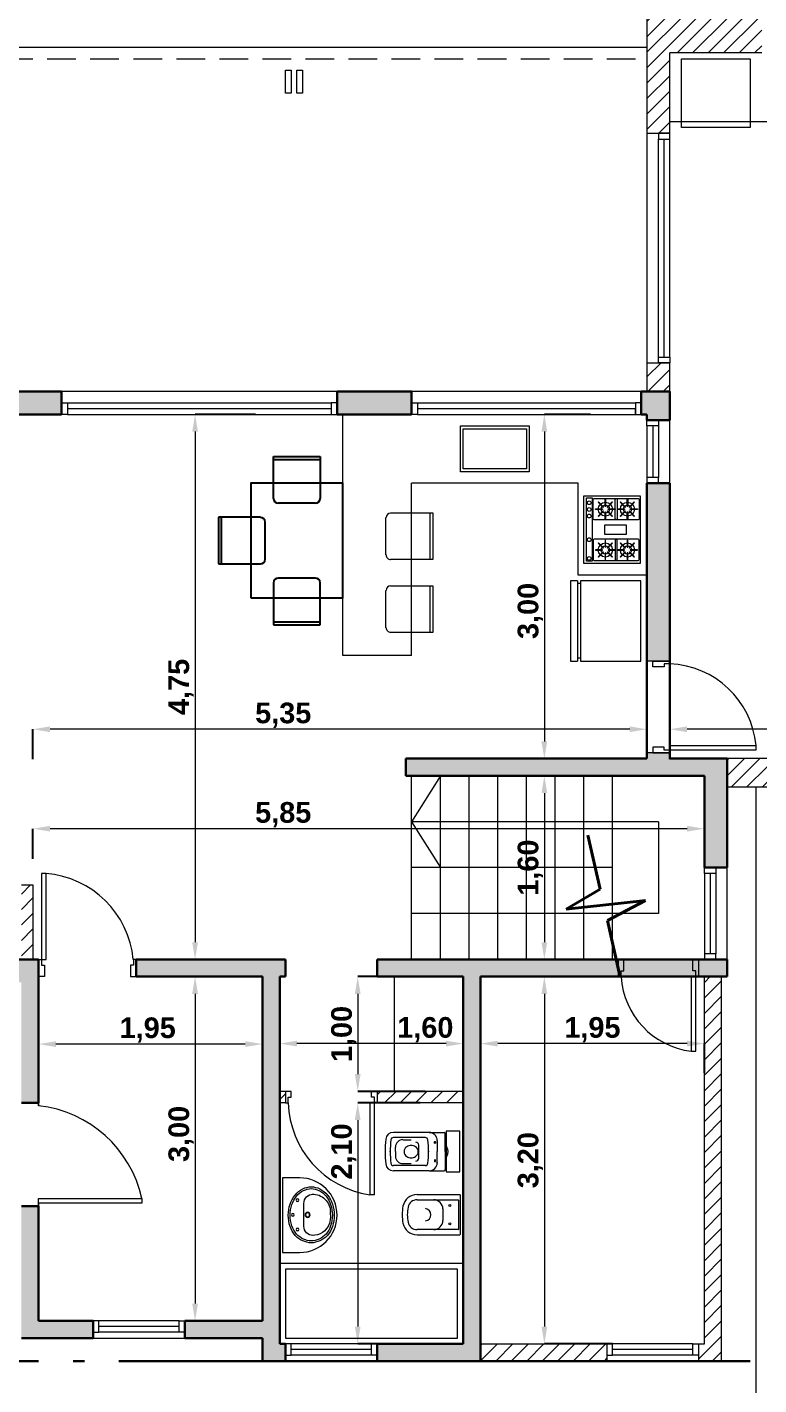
# Model space of a CAD drawing. Header units: millimetres. Extents: x 1515 to 1619, y 1457 to 1550.
# Drawn here: x 1566.38 to 1572.75, y 1486.92 to 1498.75 of the extents above; entities that cross this region are included whole.
import ezdxf

# ---------------------------------------------------------------- set-up
doc = ezdxf.new("R2010")
doc.units = ezdxf.units.MM
doc.linetypes.add('ACAD_ISO04W100', pattern=[30, 24, -3, 0, -3])
doc.linetypes.add('HIDDEN', pattern=[0.375, 0.25, -0.125])
for name, color, linetype, lineweight in [('0.1', 50, 'Continuous', 0), ('0.2', 40, 'Continuous', 20), ('0.3', 30, 'Continuous', 30), ('0.5', 10, 'Continuous', 40), ('carpinterias', 140, 'Continuous', 9), ('cotas', 104, 'Continuous', 18), ('gris', 251, 'Continuous', 18), ('L.M.', 160, 'ACAD_ISO04W100', 30), ('madera', 35, 'Continuous', 18), ('muebles', 7, 'Continuous', 13), ('rojo muros', 232, 'Continuous', 18)]:
    doc.layers.add(name, color=color, linetype=linetype, lineweight=lineweight)
doc.styles.add('SANSSERIFBOLD', font='sasb____.pfb')
doc.styles.get("Standard").update_dxf_attribs({"font": 'ARIAL.TTF'})
doc.dimstyles.new('ISO-25', dxfattribs={"dimtxt": 2.5, "dimasz": 2.5, "dimexe": 1.25, "dimexo": 0.625, "dimtad": 1, "dimtxsty": 'Standard', "dimcen": 2.5, "dimadec": 0, "dimazin": 0, "dimtfac": 1, "dimtmove": 0, "dimatfit": 3, "dimfxl": 0, "dimarcsym": 0})
pattern_1 = [(45, (-41.07638, 0.04), (-0.067351921, 0.067351921), [])]

# ---------------------------------------------------------------- blocks, each defined once
blk = doc.blocks.new('cocina.anafe')
for points in [[(0.05, 0.5), (0.65, 0.5), (0.65, 0), (0.05, 0)], [(0.08, 0.385), (0.08, 0.389), (0.143, 0.389), (0.143, 0.385)], [(0.104, 0.447), (0.107, 0.45), (0.152, 0.405), (0.149, 0.403)], [(0.107, 0.323), (0.104, 0.326), (0.149, 0.371), (0.152, 0.368)], [(0.166, 0.475), (0.17, 0.475), (0.17, 0.411), (0.166, 0.411)], [(0.17, 0.299), (0.166, 0.299), (0.166, 0.362), (0.17, 0.362)], [(0.229, 0.45), (0.232, 0.447), (0.187, 0.403), (0.184, 0.405)], [(0.232, 0.326), (0.229, 0.323), (0.184, 0.368), (0.187, 0.371)], [(0.256, 0.389), (0.256, 0.385), (0.192, 0.385), (0.192, 0.389)], [(0.442, 0.389), (0.442, 0.385), (0.505, 0.385), (0.505, 0.389)], [(0.469, 0.45), (0.466, 0.447), (0.511, 0.403), (0.514, 0.405)], [(0.466, 0.326), (0.469, 0.323), (0.514, 0.368), (0.511, 0.371)], [(0.532, 0.475), (0.528, 0.475), (0.528, 0.411), (0.532, 0.411)], [(0.528, 0.299), (0.532, 0.299), (0.532, 0.362), (0.528, 0.362)], [(0.594, 0.447), (0.591, 0.45), (0.546, 0.405), (0.549, 0.403)], [(0.591, 0.323), (0.594, 0.326), (0.549, 0.371), (0.546, 0.368)], [(0.618, 0.385), (0.618, 0.389), (0.555, 0.389), (0.555, 0.385)], [(0.104, 0.252), (0.107, 0.254), (0.152, 0.21), (0.149, 0.207)], [(0.166, 0.279), (0.17, 0.279), (0.17, 0.215), (0.166, 0.215)], [(0.229, 0.254), (0.232, 0.252), (0.187, 0.207), (0.184, 0.21)], [(0.469, 0.254), (0.466, 0.252), (0.511, 0.207), (0.514, 0.21)], [(0.532, 0.279), (0.528, 0.279), (0.528, 0.215), (0.532, 0.215)], [(0.594, 0.252), (0.591, 0.254), (0.546, 0.21), (0.549, 0.207)], [(0.08, 0.189), (0.08, 0.193), (0.143, 0.193), (0.143, 0.189)], [(0.107, 0.127), (0.104, 0.13), (0.149, 0.175), (0.152, 0.172)], [(0.17, 0.103), (0.166, 0.103), (0.166, 0.166), (0.17, 0.166)], [(0.232, 0.13), (0.229, 0.127), (0.184, 0.172), (0.187, 0.175)], [(0.256, 0.193), (0.256, 0.189), (0.192, 0.189), (0.192, 0.193)], [(0.442, 0.193), (0.442, 0.189), (0.505, 0.189), (0.505, 0.193)], [(0.466, 0.13), (0.469, 0.127), (0.514, 0.172), (0.511, 0.175)], [(0.528, 0.103), (0.532, 0.103), (0.532, 0.166), (0.528, 0.166)], [(0.591, 0.127), (0.594, 0.13), (0.549, 0.175), (0.546, 0.172)], [(0.618, 0.189), (0.618, 0.193), (0.555, 0.193), (0.555, 0.189)], [(0.068, 0.074), (0.629, 0.074), (0.629, 0.023), (0.068, 0.023)]]:
    blk.add_lwpolyline(points, close=True)
for points in [[(0.089, 0.492), (0.249, 0.492, -0.414214), (0.264, 0.476), (0.264, 0.294, -0.414214), (0.249, 0.278), (0.089, 0.278, -0.414214), (0.073, 0.294), (0.073, 0.476, -0.414214)], [(0.609, 0.492), (0.449, 0.492, 0.414214), (0.434, 0.476), (0.434, 0.294, 0.414214), (0.449, 0.278), (0.609, 0.278, 0.414214), (0.624, 0.294), (0.624, 0.476, 0.414214)], [(0.089, 0.296), (0.249, 0.296, -0.414214), (0.264, 0.28), (0.264, 0.098, -0.414214), (0.249, 0.082), (0.089, 0.082, -0.414214), (0.073, 0.098), (0.073, 0.28, -0.414214)], [(0.609, 0.296), (0.449, 0.296, 0.414214), (0.434, 0.28), (0.434, 0.098, 0.414214), (0.449, 0.082), (0.609, 0.082, 0.414214), (0.624, 0.098), (0.624, 0.28, 0.414214)]]:
    blk.add_lwpolyline(points, format="xyb", close=True)
at = {"linetype": 'Continuous', "lineweight": 5}
blk.add_lwpolyline([(0.306, 0.376), (0.394, 0.376), (0.394, 0.187), (0.306, 0.187)], close=True, dxfattribs=at)
for centre, radius in [((0.168, 0.387), 0.0625), ((0.168, 0.387), 0.0364), ((0.53, 0.387), 0.0625), ((0.53, 0.387), 0.0364), ((0.168, 0.191), 0.0625), ((0.53, 0.191), 0.0625), ((0.168, 0.191), 0.0364), ((0.53, 0.191), 0.0364), ((0.111, 0.048), 0.0166), ((0.171, 0.048), 0.0166), ((0.229, 0.048), 0.0166), ((0.439, 0.048), 0.0166), ((0.605, 0.048), 0.0166)]:
    blk.add_circle(centre, radius)
blk = doc.blocks.new('i')
for p, q in [((1235.135, 1802.349), (1235.325, 1802.349)), ((1235.135, 1802.304), (1235.493, 1802.304)), ((1235.325, 1802.349), (1235.507, 1802.349)), ((1235.495, 1802.302), (1235.495, 1802.046)), ((1235.51, 1802.346), (1235.51, 1802.002)), ((1235.36, 1802.224), (1235.36, 1802.124)), ((1235.493, 1802.044), (1235.135, 1802.044)), ((1235.135, 1801.999), (1235.325, 1801.999)), ((1235.325, 1801.999), (1235.507, 1801.999))]:
    blk.add_line(p, q)
for centre in [(1235.42, 1802.254), (1235.42, 1802.094)]:
    blk.add_circle(centre, 0.0085)
for centre, radius, start, end in [((1235.382, 1802.174), 0.377, 168.5558, 191.4442), ((1235.135, 1802.224), 0.125, 90, 168.5558), ((1235.382, 1802.174), 0.332, 168.5558, 191.4442), ((1235.135, 1802.224), 0.08, 90, 168.5558), ((1235.28, 1802.224), 0.08, 0, 90), ((1235.493, 1802.302), 0.002, 0, 90), ((1235.507, 1802.346), 0.003, 0, 90), ((1235.198, 1802.171), 0.0578, 2.6193, 78.3941), ((1235.2, 1802.154), 0.075, 82.3942, 82.744), ((1235.198, 1802.177), 0.0578, 281.6059, 357.3807), ((1235.2, 1802.194), 0.075, 277.256, 277.6058), ((1235.28, 1802.124), 0.08, 270, 0), ((1235.135, 1802.124), 0.125, 191.4442, 270), ((1235.135, 1802.124), 0.08, 191.4442, 270), ((1235.493, 1802.046), 0.002, 270, 0), ((1235.507, 1802.002), 0.003, 270, 0)]:
    blk.add_arc(centre, radius, start, end)
blk = doc.blocks.new('in')
for p, q in [((1235.276, 1801.782), (1234.965, 1801.782)), ((1235.276, 1801.782), (1235.408, 1801.782)), ((1235.416, 1801.615), (1235.416, 1801.774)), ((1235.244, 1801.737), (1234.965, 1801.737)), ((1234.983, 1801.615), (1234.983, 1801.655)), ((1235.048, 1801.719), (1235.12, 1801.719)), ((1235.346, 1801.712), (1235.346, 1801.615)), ((1234.983, 1801.615), (1234.983, 1801.575)), ((1235.346, 1801.518), (1235.346, 1801.615)), ((1235.416, 1801.615), (1235.416, 1801.456)), ((1235.244, 1801.493), (1234.965, 1801.493)), ((1235.276, 1801.448), (1234.965, 1801.448)), ((1235.048, 1801.511), (1235.12, 1801.511)), ((1235.276, 1801.448), (1235.408, 1801.448))]:
    blk.add_line(p, q)
blk.add_lwpolyline([(1235.426, 1801.792), (1235.426, 1801.438), (1235.545, 1801.438), (1235.545, 1801.792)], close=True)
for points in [[(1235.328, 1801.687, -0.120573), (1235.325, 1801.688, -0.105064), (1235.323, 1801.689, -0.088664), (1235.322, 1801.692, -0.079761), (1235.322, 1801.695, -0.079761), (1235.322, 1801.698, -0.088664), (1235.323, 1801.7, -0.105064), (1235.325, 1801.702, -0.120573), (1235.328, 1801.703, -0.120573)], [(1235.328, 1801.703, -0.135765), (1235.33, 1801.702, -0.106933), (1235.331, 1801.7, -0.081683), (1235.333, 1801.698, -0.069843), (1235.333, 1801.695, -0.069843), (1235.333, 1801.692, -0.081683), (1235.331, 1801.689, -0.106933), (1235.33, 1801.688, -0.135765), (1235.328, 1801.687, -0.135765)], [(1235.328, 1801.543, 0.120573), (1235.325, 1801.542, 0.105064), (1235.323, 1801.54, 0.088664), (1235.322, 1801.538, 0.079761), (1235.322, 1801.535, 0.079761), (1235.322, 1801.532, 0.088664), (1235.323, 1801.53, 0.105064), (1235.325, 1801.528, 0.120573), (1235.328, 1801.527, 0.120573)], [(1235.328, 1801.527, 0.135765), (1235.33, 1801.528, 0.106933), (1235.331, 1801.53, 0.081683), (1235.333, 1801.532, 0.069843), (1235.333, 1801.535, 0.069843), (1235.333, 1801.538, 0.081683), (1235.331, 1801.54, 0.106933), (1235.33, 1801.542, 0.135765), (1235.328, 1801.543, 0.135765)]]:
    blk.add_lwpolyline(points, format="xyb")
for centre, radius, start, end in [((1234.965, 1801.715), 0.0678, 90, 173.5646), ((1235.276, 1801.712), 0.0702, 0, 90), ((1235.408, 1801.774), 0.00819, 0, 90), ((1235.848, 1801.615), 0.956, 173.5646, 180), ((1235.846, 1801.615), 0.909, 173.5729, 180), ((1234.965, 1801.714), 0.023, 90, 173.5729), ((1235.048, 1801.655), 0.0648, 90, 180), ((1235.108, 1801.615), 0.0504, 121.4719, 180), ((1235.119, 1801.6), 0.069, 89.562, 122.8418), ((1235.12, 1801.6), 0.069, 57.1582, 90.438), ((1235.131, 1801.615), 0.0504, 0, 58.5281), ((1235.159, 1801.67), 0.027, 3.3632, 90), ((1234.23, 1801.615), 0.957, 0, 3.3632), ((1235.243, 1801.714), 0.023, 6.4271, 90), ((1234.362, 1801.615), 0.909, 0, 6.4271), ((1235.416, 1801.646), 0.0184, 28.8884, 87.2919), ((1235.369, 1801.615), 0.0742, 327.5048, 32.4952), ((1235.848, 1801.615), 0.956, 180, 186.4354), ((1235.846, 1801.615), 0.909, 180, 186.4271), ((1235.048, 1801.575), 0.0648, 180, 270), ((1235.108, 1801.615), 0.0504, 180, 238.5281), ((1235.119, 1801.63), 0.069, 237.1582, 270.438), ((1235.12, 1801.63), 0.069, 269.562, 302.8418), ((1235.131, 1801.615), 0.0504, 301.4719, 0), ((1235.159, 1801.56), 0.027, 270, 356.6368), ((1234.23, 1801.615), 0.957, 356.6368, 0), ((1234.362, 1801.615), 0.909, 353.5729, 0), ((1235.416, 1801.584), 0.0184, 272.7081, 331.1116), ((1234.965, 1801.515), 0.0678, 186.4354, 270), ((1234.965, 1801.516), 0.023, 186.4271, 270), ((1235.243, 1801.516), 0.023, 270, 353.5729), ((1235.276, 1801.518), 0.0702, 270, 0), ((1235.408, 1801.456), 0.00819, 270, 0)]:
    blk.add_arc(centre, radius, start, end)
for p in [(1235.416, 1801.774), (1235.322, 1801.692), (1234.937, 1801.615), (1235.272, 1801.615), (1235.346, 1801.518), (1235.416, 1801.456)]:
    blk.add_point(p)
blk = doc.blocks.new('aa')
at = {"layer": 'madera'}
for p, q in [((1233.437, -214.668), (1233.844, -214.668)), ((1233.437, -215.034), (1233.437, -214.668)), ((1233.437, -214.693), (1233.844, -214.693)), ((1233.844, -214.668), (1233.844, -215.034)), ((1233.803, -215.075), (1233.478, -215.075))]:
    blk.add_line(p, q, dxfattribs=at)
for centre, start, end in [((1233.478, -215.034), 180, 270), ((1233.803, -215.034), 270, 0)]:
    blk.add_arc(centre, 0.0406, start, end, dxfattribs=at)
blk = doc.blocks.new('pil')
blk.add_line((1235.263, 1804.106), (1235.063, 1804.106))
for points in [[(1235.167, 1803.842, 0.080772), (1235.264, 1803.858, 0.089305), (1235.342, 1803.9, 0.110962), (1235.389, 1803.968, 0.119182), (1235.407, 1804.042, 0.119182), (1235.389, 1804.116, 0.110962), (1235.342, 1804.183, 0.089305), (1235.264, 1804.226, 0.080772), (1235.167, 1804.242, 0.080772), (1235.069, 1804.226, 0.089305), (1234.991, 1804.183, 0.104793), (1234.937, 1804.116, 0.119182), (1234.919, 1804.042, 0.119182), (1234.937, 1803.968, 0.104793), (1234.991, 1803.9, 0.089305), (1235.069, 1803.858, 0.080772)], [(1235.167, 1803.858, 0.080772), (1235.259, 1803.873, 0.088756), (1235.331, 1803.912, 0.11126), (1235.374, 1803.974, 0.120398), (1235.391, 1804.042, 0.120398), (1235.374, 1804.109, 0.11126), (1235.331, 1804.171, 0.088756), (1235.259, 1804.211, 0.080772), (1235.167, 1804.226, 0.080772), (1235.074, 1804.211, 0.089305), (1235.001, 1804.171, 0.104793), (1234.951, 1804.109, 0.119182), (1234.935, 1804.042, 0.119182), (1234.951, 1803.975, 0.104793), (1235.001, 1803.913, 0.089305), (1235.074, 1803.873, 0.080772)]]:
    blk.add_lwpolyline(points, format="xyb", close=True)
for points in [[(1235.163, 1803.874, -0.02495), (1235.135, 1803.875, -0.088119)], [(1235.163, 1803.874, 0.072856), (1235.241, 1803.884, 0.088119)]]:
    blk.add_lwpolyline(points, format="xyb")
for centre, radius in [((1235.035, 1804.162), 0.012), ((1235.163, 1804.202), 0.012), ((1235.291, 1804.162), 0.012), ((1235.163, 1804.074), 0.0219), ((1235.163, 1804.074), 0.0179)]:
    blk.add_circle(centre, radius)
for centre, radius, start, end in [((1235.063, 1804.026), 0.08, 90, 180), ((1235.137, 1804.029), 0.154, 177.9004, 269.4552), ((1235.188, 1804.029), 0.154, 290.171, 2.0996), ((1235.263, 1804.026), 0.08, 0, 90)]:
    blk.add_arc(centre, radius, start, end)
blk = doc.blocks.new('*D74')
at = {"layer": 'cotas', "color": 0, "linetype": 'Continuous', "lineweight": -2}
for p, q in [((1568.369, 1495.376), (1567.842, 1495.376)), ((1568.55, 1490.626), (1567.842, 1490.626))]:
    blk.add_line(p, q, dxfattribs=at)
at = {"layer": 'cotas', "color": 0, "linetype": 'Continuous', "lineweight": 9}
blk.add_line((1567.842, 1495.226), (1567.842, 1490.776), dxfattribs=at)
at = {"layer": 'cotas', "color": 0, "linetype": 'Continuous'}
for points in [[(1567.817, 1495.226), (1567.867, 1495.226), (1567.842, 1495.376)], [(1567.817, 1490.776), (1567.867, 1490.776), (1567.842, 1490.626)]]:
    blk.add_solid(points, dxfattribs=at)
at = {"layer": 'Defpoints', "color": 0, "linetype": 'Continuous'}
for p in [(1568.369, 1495.376), (1567.842, 1490.626), (1568.55, 1490.626)]:
    blk.add_point(p, dxfattribs=at)
at = {"layer": 'cotas', "linetype": 'Continuous', "insert": (1567.72, 1493.001), "char_height": 0.18, "attachment_point": 5, "rotation": 90, "style": 'SANSSERIFBOLD'}
blk.add_mtext('4,75', dxfattribs=at)
blk = doc.blocks.new('*D75')
at = {"layer": 'cotas', "color": 0, "linetype": 'Continuous', "lineweight": -2}
for p, q in [((1568.369, 1490.476), (1567.842, 1490.476)), ((1568.429, 1487.476), (1567.842, 1487.476))]:
    blk.add_line(p, q, dxfattribs=at)
at = {"layer": 'cotas', "color": 0, "linetype": 'Continuous', "lineweight": 9}
blk.add_line((1567.842, 1490.326), (1567.842, 1487.626), dxfattribs=at)
at = {"layer": 'cotas', "color": 0, "linetype": 'Continuous'}
for points in [[(1567.817, 1490.326), (1567.867, 1490.326), (1567.842, 1490.476)], [(1567.817, 1487.626), (1567.867, 1487.626), (1567.842, 1487.476)]]:
    blk.add_solid(points, dxfattribs=at)
at = {"layer": 'Defpoints', "color": 0, "linetype": 'Continuous'}
for p in [(1568.369, 1490.476), (1567.842, 1487.476), (1568.429, 1487.476)]:
    blk.add_point(p, dxfattribs=at)
at = {"layer": 'cotas', "linetype": 'Continuous', "insert": (1567.72, 1489.105), "char_height": 0.18, "attachment_point": 5, "rotation": 90, "style": 'SANSSERIFBOLD'}
blk.add_mtext('3,00', dxfattribs=at)
blk = doc.blocks.new('*D76')
at = {"layer": 'cotas', "color": 0, "linetype": 'Continuous', "lineweight": -2}
for p, q in [((1569.804, 1489.376), (1569.259, 1489.376)), ((1569.846, 1487.276), (1569.259, 1487.276))]:
    blk.add_line(p, q, dxfattribs=at)
at = {"layer": 'cotas', "color": 0, "linetype": 'Continuous', "lineweight": 9}
blk.add_line((1569.259, 1489.226), (1569.259, 1487.426), dxfattribs=at)
at = {"layer": 'cotas', "color": 0, "linetype": 'Continuous'}
for points in [[(1569.234, 1489.226), (1569.284, 1489.226), (1569.259, 1489.376)], [(1569.234, 1487.426), (1569.284, 1487.426), (1569.259, 1487.276)]]:
    blk.add_solid(points, dxfattribs=at)
at = {"layer": 'Defpoints', "color": 0, "linetype": 'Continuous'}
for p in [(1569.804, 1489.376), (1569.259, 1487.276), (1569.846, 1487.276)]:
    blk.add_point(p, dxfattribs=at)
at = {"layer": 'cotas', "linetype": 'Continuous', "insert": (1569.138, 1488.952), "char_height": 0.18, "attachment_point": 5, "rotation": 90, "style": 'SANSSERIFBOLD'}
blk.add_mtext('2,10', dxfattribs=at)
blk = doc.blocks.new('*D77')
at = {"layer": 'cotas', "color": 0, "linetype": 'Continuous', "lineweight": -2}
for p, q in [((1569.804, 1490.476), (1569.259, 1490.476)), ((1569.846, 1489.476), (1569.259, 1489.476))]:
    blk.add_line(p, q, dxfattribs=at)
at = {"layer": 'cotas', "color": 0, "linetype": 'Continuous', "lineweight": 9}
blk.add_line((1569.259, 1490.326), (1569.259, 1489.626), dxfattribs=at)
at = {"layer": 'cotas', "color": 0, "linetype": 'Continuous'}
for points in [[(1569.234, 1490.326), (1569.284, 1490.326), (1569.259, 1490.476)], [(1569.234, 1489.626), (1569.284, 1489.626), (1569.259, 1489.476)]]:
    blk.add_solid(points, dxfattribs=at)
at = {"layer": 'Defpoints', "color": 0, "linetype": 'Continuous'}
for p in [(1569.804, 1490.476), (1569.259, 1489.476), (1569.846, 1489.476)]:
    blk.add_point(p, dxfattribs=at)
at = {"layer": 'cotas', "linetype": 'Continuous', "insert": (1569.138, 1489.976), "char_height": 0.18, "attachment_point": 5, "rotation": 90, "style": 'SANSSERIFBOLD'}
blk.add_mtext('1,00', dxfattribs=at)
blk = doc.blocks.new('*D78')
at = {"layer": 'cotas', "color": 0, "linetype": 'Continuous', "lineweight": -2}
for p, q in [((1571.429, 1492.226), (1570.885, 1492.226)), ((1571.471, 1490.626), (1570.885, 1490.626))]:
    blk.add_line(p, q, dxfattribs=at)
at = {"layer": 'cotas', "color": 0, "linetype": 'Continuous', "lineweight": 9}
blk.add_line((1570.885, 1492.076), (1570.885, 1490.776), dxfattribs=at)
at = {"layer": 'cotas', "color": 0, "linetype": 'Continuous'}
for points in [[(1570.86, 1492.076), (1570.91, 1492.076), (1570.885, 1492.226)], [(1570.86, 1490.776), (1570.91, 1490.776), (1570.885, 1490.626)]]:
    blk.add_solid(points, dxfattribs=at)
at = {"layer": 'Defpoints', "color": 0, "linetype": 'Continuous'}
for p in [(1571.429, 1492.226), (1570.885, 1490.626), (1571.471, 1490.626)]:
    blk.add_point(p, dxfattribs=at)
at = {"layer": 'cotas', "linetype": 'Continuous', "insert": (1570.763, 1491.426), "char_height": 0.18, "attachment_point": 5, "rotation": 90, "style": 'SANSSERIFBOLD'}
blk.add_mtext('1,60', dxfattribs=at)
blk = doc.blocks.new('*D79')
at = {"layer": 'cotas', "color": 0, "linetype": 'Continuous', "lineweight": -2}
for p, q in [((1571.287, 1495.376), (1570.885, 1495.376)), ((1571.471, 1492.376), (1570.885, 1492.376))]:
    blk.add_line(p, q, dxfattribs=at)
at = {"layer": 'cotas', "color": 0, "linetype": 'Continuous', "lineweight": 9}
blk.add_line((1570.885, 1495.226), (1570.885, 1492.526), dxfattribs=at)
at = {"layer": 'cotas', "color": 0, "linetype": 'Continuous'}
for points in [[(1570.86, 1495.226), (1570.91, 1495.226), (1570.885, 1495.376)], [(1570.86, 1492.526), (1570.91, 1492.526), (1570.885, 1492.376)]]:
    blk.add_solid(points, dxfattribs=at)
at = {"layer": 'Defpoints', "color": 0, "linetype": 'Continuous'}
for p in [(1571.287, 1495.376), (1570.885, 1492.376), (1571.471, 1492.376)]:
    blk.add_point(p, dxfattribs=at)
at = {"layer": 'cotas', "linetype": 'Continuous', "insert": (1570.763, 1493.663), "char_height": 0.18, "attachment_point": 5, "rotation": 90, "style": 'SANSSERIFBOLD'}
blk.add_mtext('3,00', dxfattribs=at)
blk = doc.blocks.new('*D81')
at = {"layer": 'cotas', "color": 0, "linetype": 'Continuous', "lineweight": -2}
for p, q in [((1566.429, 1491.503), (1566.429, 1491.765)), ((1572.279, 1491.618), (1572.279, 1491.765))]:
    blk.add_line(p, q, dxfattribs=at)
at = {"layer": 'cotas', "color": 0, "linetype": 'Continuous', "lineweight": 9}
blk.add_line((1572.129, 1491.765), (1566.579, 1491.765), dxfattribs=at)
at = {"layer": 'cotas', "color": 0, "linetype": 'Continuous'}
for points in [[(1566.579, 1491.79), (1566.579, 1491.74), (1566.429, 1491.765)], [(1572.129, 1491.79), (1572.129, 1491.74), (1572.279, 1491.765)]]:
    blk.add_solid(points, dxfattribs=at)
at = {"layer": 'Defpoints', "color": 0, "linetype": 'Continuous'}
for p in [(1566.429, 1491.765), (1572.279, 1491.618), (1566.429, 1491.503)]:
    blk.add_point(p, dxfattribs=at)
at = {"layer": 'cotas', "linetype": 'Continuous', "insert": (1568.61, 1491.887), "char_height": 0.18, "attachment_point": 5, "style": 'SANSSERIFBOLD'}
blk.add_mtext('5,85', dxfattribs=at)
blk = doc.blocks.new('*D82')
at = {"layer": 'cotas', "color": 0, "linetype": 'Continuous', "lineweight": -2}
for p, q in [((1566.429, 1492.371), (1566.429, 1492.632)), ((1571.779, 1492.376), (1571.779, 1492.632))]:
    blk.add_line(p, q, dxfattribs=at)
at = {"layer": 'cotas', "color": 0, "linetype": 'Continuous', "lineweight": 9}
blk.add_line((1571.629, 1492.632), (1566.579, 1492.632), dxfattribs=at)
at = {"layer": 'cotas', "color": 0, "linetype": 'Continuous'}
for points in [[(1566.579, 1492.657), (1566.579, 1492.607), (1566.429, 1492.632)], [(1571.629, 1492.657), (1571.629, 1492.607), (1571.779, 1492.632)]]:
    blk.add_solid(points, dxfattribs=at)
at = {"layer": 'Defpoints', "color": 0, "linetype": 'Continuous'}
for p in [(1566.429, 1492.632), (1566.429, 1492.371), (1571.779, 1492.376)]:
    blk.add_point(p, dxfattribs=at)
at = {"layer": 'cotas', "linetype": 'Continuous', "insert": (1568.61, 1492.754), "char_height": 0.18, "attachment_point": 5, "style": 'SANSSERIFBOLD'}
blk.add_mtext('5,35', dxfattribs=at)
blk = doc.blocks.new('*D83')
at = {"layer": 'cotas', "color": 0, "linetype": 'Continuous', "lineweight": -2}
blk.add_line((1566.479, 1489.627), (1566.479, 1489.888), dxfattribs=at)
at = {"layer": 'cotas', "color": 0, "linetype": 'Continuous', "lineweight": 9}
blk.add_line((1568.279, 1489.888), (1566.629, 1489.888), dxfattribs=at)
at = {"layer": 'cotas', "color": 0, "linetype": 'Continuous'}
for points in [[(1566.629, 1489.913), (1566.629, 1489.863), (1566.479, 1489.888)], [(1568.279, 1489.913), (1568.279, 1489.863), (1568.429, 1489.888)]]:
    blk.add_solid(points, dxfattribs=at)
at = {"layer": 'Defpoints', "color": 0, "linetype": 'Continuous'}
for p in [(1566.479, 1489.888), (1568.429, 1489.888), (1566.479, 1489.627)]:
    blk.add_point(p, dxfattribs=at)
at = {"layer": 'cotas', "linetype": 'Continuous', "insert": (1567.429, 1490.01), "char_height": 0.18, "attachment_point": 5, "style": 'SANSSERIFBOLD'}
blk.add_mtext('1,95', dxfattribs=at)
blk = doc.blocks.new('*D84')
at = {"layer": 'cotas', "color": 0, "linetype": 'Continuous', "lineweight": -2}
for p, q in [((1568.579, 1489.627), (1568.579, 1489.892)), ((1570.179, 1489.753), (1570.179, 1489.892))]:
    blk.add_line(p, q, dxfattribs=at)
at = {"layer": 'cotas', "color": 0, "linetype": 'Continuous', "lineweight": 9}
blk.add_line((1570.029, 1489.892), (1568.729, 1489.892), dxfattribs=at)
at = {"layer": 'cotas', "color": 0, "linetype": 'Continuous'}
for points in [[(1568.729, 1489.917), (1568.729, 1489.867), (1568.579, 1489.892)], [(1570.029, 1489.917), (1570.029, 1489.867), (1570.179, 1489.892)]]:
    blk.add_solid(points, dxfattribs=at)
at = {"layer": 'Defpoints', "color": 0, "linetype": 'Continuous'}
for p in [(1568.579, 1489.892), (1570.179, 1489.753), (1568.579, 1489.627)]:
    blk.add_point(p, dxfattribs=at)
at = {"layer": 'cotas', "linetype": 'Continuous', "insert": (1569.848, 1490.013), "char_height": 0.18, "attachment_point": 5, "style": 'SANSSERIFBOLD'}
blk.add_mtext('1,60', dxfattribs=at)
blk = doc.blocks.new('*D85')
at = {"layer": 'cotas', "color": 0, "linetype": 'Continuous', "lineweight": -2}
for p, q in [((1571.429, 1490.476), (1570.885, 1490.476)), ((1571.479, 1487.276), (1570.885, 1487.276))]:
    blk.add_line(p, q, dxfattribs=at)
at = {"layer": 'cotas', "color": 0, "linetype": 'Continuous', "lineweight": 9}
blk.add_line((1570.885, 1490.326), (1570.885, 1487.426), dxfattribs=at)
at = {"layer": 'cotas', "color": 0, "linetype": 'Continuous'}
for points in [[(1570.86, 1490.326), (1570.91, 1490.326), (1570.885, 1490.476)], [(1570.86, 1487.426), (1570.91, 1487.426), (1570.885, 1487.276)]]:
    blk.add_solid(points, dxfattribs=at)
at = {"layer": 'Defpoints', "color": 0, "linetype": 'Continuous'}
for p in [(1571.429, 1490.476), (1570.885, 1487.276), (1571.479, 1487.276)]:
    blk.add_point(p, dxfattribs=at)
at = {"layer": 'cotas', "linetype": 'Continuous', "insert": (1570.763, 1488.876), "char_height": 0.18, "attachment_point": 5, "rotation": 90, "style": 'SANSSERIFBOLD'}
blk.add_mtext('3,20', dxfattribs=at)
blk = doc.blocks.new('*D86')
at = {"layer": 'cotas', "color": 0, "linetype": 'Continuous', "lineweight": -2}
for p, q in [((1570.329, 1489.627), (1570.329, 1489.892)), ((1572.279, 1489.637), (1572.279, 1489.892))]:
    blk.add_line(p, q, dxfattribs=at)
at = {"layer": 'cotas', "color": 0, "linetype": 'Continuous', "lineweight": 9}
blk.add_line((1572.129, 1489.892), (1570.479, 1489.892), dxfattribs=at)
at = {"layer": 'cotas', "color": 0, "linetype": 'Continuous'}
for points in [[(1570.479, 1489.917), (1570.479, 1489.867), (1570.329, 1489.892)], [(1572.129, 1489.917), (1572.129, 1489.867), (1572.279, 1489.892)]]:
    blk.add_solid(points, dxfattribs=at)
at = {"layer": 'Defpoints', "color": 0, "linetype": 'Continuous'}
for p in [(1570.329, 1489.892), (1570.329, 1489.627), (1572.279, 1489.637)]:
    blk.add_point(p, dxfattribs=at)
at = {"layer": 'cotas', "linetype": 'Continuous', "insert": (1571.304, 1490.013), "char_height": 0.18, "attachment_point": 5, "style": 'SANSSERIFBOLD'}
blk.add_mtext('1,95', dxfattribs=at)
blk = doc.blocks.new('*D88')
at = {"layer": 'cotas', "color": 0, "linetype": 'Continuous', "lineweight": -2}
for p, q in [((1571.979, 1492.371), (1571.979, 1492.632)), ((1577.679, 1492.376), (1577.679, 1492.632))]:
    blk.add_line(p, q, dxfattribs=at)
at = {"layer": 'cotas', "color": 0, "linetype": 'Continuous', "lineweight": 9}
blk.add_line((1577.529, 1492.632), (1572.129, 1492.632), dxfattribs=at)
at = {"layer": 'cotas', "color": 0, "linetype": 'Continuous'}
for points in [[(1572.129, 1492.657), (1572.129, 1492.607), (1571.979, 1492.632)], [(1577.529, 1492.657), (1577.529, 1492.607), (1577.679, 1492.632)]]:
    blk.add_solid(points, dxfattribs=at)
at = {"layer": 'Defpoints', "color": 0, "linetype": 'Continuous'}
for p in [(1571.979, 1492.632), (1571.979, 1492.371), (1577.679, 1492.376)]:
    blk.add_point(p, dxfattribs=at)
at = {"layer": 'cotas', "linetype": 'Continuous', "insert": (1574.829, 1492.754), "char_height": 0.18, "attachment_point": 5, "style": 'SANSSERIFBOLD'}
blk.add_mtext('5,70', dxfattribs=at)

msp = doc.modelspace()

# ---------------------------------------------------------------- hatches: boundary and pattern name
at = {"layer": 'gris'}
h = msp.add_hatch(dxfattribs=at)
h.set_pattern_fill('LINE', color=256, scale=0.03, angle=45, style=0)
h.set_pattern_definition(pattern_1)
h.paths.add_polyline_path([(1569.429, 1489.376), (1570.179, 1489.376), (1570.179, 1489.476), (1569.429, 1489.476)])
h.paths.add_polyline_path([(1568.629, 1489.476), (1568.579, 1489.476), (1568.579, 1489.376), (1568.629, 1489.376)])
h.paths.add_polyline_path([(1566.329, 1490.626), (1566.429, 1490.626), (1566.429, 1491.276), (1566.329, 1491.276)])
h = msp.add_hatch(dxfattribs=at)
h.set_pattern_fill('LINE', color=256, scale=0.03, angle=45, style=0)
h.set_pattern_definition([(45, (38.92362, 0.04), (-0.067351921, 0.067351921), [])])
h.paths.add_polyline_path([(1572.429, 1490.476), (1572.279, 1490.476), (1572.279, 1487.276), (1572.229, 1487.276), (1572.229, 1487.126), (1572.429, 1487.126)])
h.paths.add_polyline_path([(1571.429, 1487.276), (1570.329, 1487.276), (1570.329, 1487.126), (1571.429, 1487.126)])
at = {"layer": 'rojo muros'}
h = msp.add_hatch(dxfattribs=at)
h.set_pattern_fill('LINE', color=256, scale=0.03, angle=45, style=0)
h.set_pattern_definition(pattern_1)
h.paths.add_polyline_path([(1572.829, 1492.126), (1572.829, 1492.376), (1572.479, 1492.376), (1572.479, 1492.126)])
h.paths.add_polyline_path([(1577.879, 1492.126), (1577.879, 1498.826), (1574.779, 1498.826), (1574.779, 1498.526), (1575.779, 1498.526), (1575.779, 1497.826), (1576.079, 1497.826), (1576.079, 1498.526), (1576.579, 1498.526), (1576.579, 1498.676), (1577.179, 1498.676), (1577.179, 1498.526), (1577.679, 1498.526), (1577.679, 1492.376), (1577.329, 1492.376), (1577.329, 1492.126)])
h.paths.add_polyline_path([(1576.579, 1498.676), (1576.579, 1498.526), (1577.179, 1498.526), (1577.179, 1498.676)], flags=17)
h.paths.add_polyline_path([(1572.779, 1498.526), (1572.779, 1498.826), (1571.779, 1498.826), (1571.779, 1497.826), (1571.979, 1497.826), (1571.979, 1498.526)])
h.paths.add_polyline_path([(1571.779, 1495.576), (1571.979, 1495.576), (1571.979, 1495.826), (1571.779, 1495.826)])
h.paths.add_polyline_path([(1575.229, 1504.826), (1575.229, 1504.676), (1577.729, 1504.676), (1577.729, 1498.826), (1577.879, 1498.826), (1577.879, 1504.826)])
h = msp.add_hatch(color=256, dxfattribs=at)
h.paths.add_polyline_path([(1563.029, 1495.576), (1562.079, 1495.576), (1562.079, 1495.326), (1562.279, 1495.326), (1562.279, 1495.376), (1563.029, 1495.376)])
h.paths.add_polyline_path([(1562.279, 1494.526), (1562.079, 1494.526), (1562.079, 1492.076), (1562.279, 1492.076)])
h.paths.add_polyline_path([(1566.954, 1487.476), (1566.479, 1487.476), (1566.479, 1488.476), (1566.329, 1488.476), (1566.329, 1487.326), (1566.954, 1487.326)])
h.paths.add_polyline_path([(1568.579, 1489.376), (1568.579, 1489.406), (1568.579, 1489.439), (1568.579, 1489.476), (1568.579, 1490.476), (1568.629, 1490.476), (1568.629, 1490.626), (1567.329, 1490.626), (1567.329, 1490.476), (1568.429, 1490.476), (1568.429, 1487.476), (1567.754, 1487.476), (1567.754, 1487.326), (1568.429, 1487.326), (1568.429, 1487.126), (1568.629, 1487.126), (1568.629, 1487.276), (1568.579, 1487.276)])
h.paths.add_polyline_path([(1570.329, 1490.476), (1572.479, 1490.476), (1572.479, 1490.626), (1569.429, 1490.626), (1569.429, 1490.476), (1570.179, 1490.476), (1570.179, 1489.476), (1570.179, 1489.432), (1570.179, 1489.398), (1570.179, 1489.376), (1570.179, 1487.276), (1569.429, 1487.276), (1569.429, 1487.126), (1570.329, 1487.126)])
h.paths.add_polyline_path([(1571.979, 1495.576), (1571.729, 1495.576), (1571.729, 1495.376), (1571.779, 1495.376), (1571.779, 1495.326), (1571.979, 1495.326)])
h.paths.add_polyline_path([(1569.729, 1495.576), (1569.079, 1495.576), (1569.079, 1495.376), (1569.729, 1495.376)])
h.paths.add_polyline_path([(1571.779, 1493.226), (1571.979, 1493.226), (1571.979, 1494.776), (1571.779, 1494.776)])
h.paths.add_polyline_path([(1571.979, 1492.426), (1571.779, 1492.426), (1571.779, 1492.226), (1572.279, 1492.226), (1572.279, 1491.426), (1572.479, 1491.426), (1572.479, 1492.376), (1571.979, 1492.376)])
h.paths.add_polyline_path([(1565.429, 1495.376), (1566.679, 1495.376), (1566.679, 1495.576), (1565.429, 1495.576)])
h.paths.add_polyline_path([(1565.429, 1490.626), (1565.429, 1490.426), (1566.329, 1490.426), (1566.329, 1489.376), (1566.479, 1489.376), (1566.479, 1490.626)])
h.paths.add_polyline_path([(1563.029, 1490.426), (1563.029, 1490.626), (1562.279, 1490.626), (1562.279, 1491.276), (1562.079, 1491.276), (1562.079, 1490.426)])
msp.add_hatch(color=256, dxfattribs=at).paths.add_polyline_path([(1571.779, 1492.226), (1571.779, 1492.376), (1569.679, 1492.376), (1569.679, 1492.226)])

# ---------------------------------------------------------------- linework, layer by layer
for p, q in [((1568.526, 1495.009), (1568.932, 1495.009)), ((1568.526, 1494.643), (1568.526, 1495.009)), ((1568.526, 1494.984), (1568.932, 1494.984)), ((1568.932, 1495.009), (1568.932, 1494.643)), ((1568.891, 1494.602), (1568.566, 1494.602)), ((1568.046, 1494.479), (1568.046, 1494.073)), ((1568.412, 1494.479), (1568.046, 1494.479)), ((1568.07, 1494.479), (1568.07, 1494.073)), ((1568.452, 1494.113), (1568.452, 1494.438)), ((1568.046, 1494.073), (1568.412, 1494.073)), ((1568.526, 1493.909), (1568.526, 1493.543)), ((1568.891, 1493.949), (1568.566, 1493.949)), ((1568.932, 1493.543), (1568.932, 1493.909)), ((1568.526, 1493.567), (1568.932, 1493.567)), ((1568.526, 1493.543), (1568.932, 1493.543))]:
    msp.add_line(p, q)
msp.add_lwpolyline([(1568.329, 1493.776), (1569.129, 1493.776), (1569.129, 1494.776), (1568.329, 1494.776)], close=True)
for centre, start, end in [((1568.566, 1494.643), 180, 270), ((1568.891, 1494.643), 270, 0), ((1568.412, 1494.438), 360, 90), ((1568.412, 1494.113), 270, 360), ((1568.566, 1493.909), 90, 180), ((1568.891, 1493.909), 360, 90)]:
    msp.add_arc(centre, 0.0406, start, end)
at = {"layer": '0.1', "linetype": 'HIDDEN'}
msp.add_line((1561.679, 1498.476), (1571.779, 1498.476), dxfattribs=at)
at = {"layer": '0.1'}
for p, q in [((1569.079, 1495.576), (1566.679, 1495.576)), ((1571.729, 1495.576), (1569.729, 1495.576)), ((1571.979, 1494.776), (1571.979, 1495.326)), ((1572.479, 1490.626), (1572.479, 1491.426)), ((1566.954, 1487.326), (1567.754, 1487.326)), ((1568.629, 1487.126), (1569.429, 1487.126))]:
    msp.add_line(p, q, dxfattribs=at)
at = {"layer": '0.2'}
for p, q in [((1569.129, 1493.276), (1569.129, 1495.376)), ((1569.729, 1493.276), (1569.729, 1494.776)), ((1571.179, 1494.776), (1569.729, 1494.776)), ((1571.179, 1493.976), (1571.179, 1494.776)), ((1571.779, 1493.976), (1571.179, 1493.976)), ((1569.729, 1493.276), (1569.129, 1493.276)), ((1566.329, 1491.276), (1566.429, 1491.276)), ((1566.429, 1491.276), (1566.429, 1490.626)), ((1568.629, 1489.476), (1568.579, 1489.476)), ((1568.629, 1489.476), (1568.629, 1489.376)), ((1569.429, 1489.476), (1569.429, 1489.376)), ((1570.179, 1489.476), (1569.429, 1489.476)), ((1568.629, 1489.376), (1568.579, 1489.376)), ((1570.179, 1489.376), (1569.429, 1489.376)), ((1570.179, 1487.976), (1568.579, 1487.976))]:
    msp.add_line(p, q, dxfattribs=at)
at = {"layer": '0.2', "linetype": 'Continuous', "lineweight": 15, "ltscale": 0.07}
for p, q in [((1571.112, 1493.926), (1571.112, 1493.226)), ((1571.175, 1493.926), (1571.112, 1493.926)), ((1571.175, 1493.926), (1571.175, 1493.226)), ((1571.2, 1493.901), (1571.175, 1493.901)), ((1571.2, 1493.926), (1571.2, 1493.226)), ((1571.725, 1493.926), (1571.2, 1493.926)), ((1571.725, 1493.226), (1571.725, 1493.926)), ((1571.112, 1493.226), (1571.175, 1493.226)), ((1571.2, 1493.251), (1571.175, 1493.251)), ((1571.2, 1493.226), (1571.725, 1493.226))]:
    msp.add_line(p, q, dxfattribs=at)
for points in [[(1570.754, 1494.876), (1570.154, 1494.876), (1570.154, 1495.276), (1570.754, 1495.276)], [(1570.729, 1494.901), (1570.179, 1494.901), (1570.179, 1495.251), (1570.729, 1495.251)]]:
    msp.add_lwpolyline(points, close=True, dxfattribs=at)
at = {"layer": '0.2'}
msp.add_lwpolyline([(1568.754, 1488.722), (1568.604, 1488.722), (1568.604, 1488.072), (1568.754, 1488.072)], dxfattribs=at)
msp.add_lwpolyline([(1570.129, 1487.926), (1568.629, 1487.926), (1568.629, 1487.326), (1570.129, 1487.326)], close=True, dxfattribs=at)
msp.add_arc((1568.754, 1488.397), 0.325, 270, 90, dxfattribs=at)
at = {"layer": '0.3'}
for p, q in [((1565.429, 1495.576), (1566.679, 1495.576)), ((1566.679, 1495.376), (1566.679, 1495.576)), ((1569.729, 1495.576), (1569.079, 1495.576)), ((1569.079, 1495.376), (1569.079, 1495.576)), ((1569.729, 1495.376), (1569.729, 1495.576)), ((1571.979, 1495.576), (1571.729, 1495.576)), ((1571.729, 1495.376), (1571.729, 1495.576)), ((1571.979, 1495.326), (1571.979, 1495.576)), ((1565.429, 1495.376), (1566.679, 1495.376)), ((1569.729, 1495.376), (1569.079, 1495.376)), ((1571.779, 1495.376), (1571.729, 1495.376)), ((1571.779, 1495.326), (1571.779, 1495.376)), ((1571.779, 1495.326), (1571.979, 1495.326)), ((1571.779, 1492.376), (1571.779, 1494.776)), ((1571.779, 1494.776), (1571.979, 1494.776)), ((1571.979, 1492.376), (1571.979, 1494.776)), ((1569.679, 1492.226), (1569.679, 1492.376)), ((1571.779, 1492.376), (1569.679, 1492.376)), ((1572.479, 1492.376), (1571.979, 1492.376)), ((1572.479, 1491.426), (1572.479, 1492.376)), ((1572.279, 1492.226), (1569.679, 1492.226)), ((1572.279, 1491.426), (1572.279, 1492.226)), ((1572.479, 1491.426), (1572.279, 1491.426)), ((1566.479, 1490.626), (1565.429, 1490.626)), ((1566.479, 1490.426), (1566.479, 1490.626)), ((1568.629, 1490.626), (1567.329, 1490.626)), ((1567.329, 1490.476), (1567.329, 1490.626)), ((1568.629, 1490.476), (1568.629, 1490.626)), ((1572.479, 1490.626), (1569.429, 1490.626)), ((1569.429, 1490.626), (1569.429, 1490.476)), ((1572.479, 1490.476), (1572.479, 1490.626)), ((1568.429, 1490.476), (1567.329, 1490.476)), ((1568.429, 1487.476), (1568.429, 1490.476)), ((1568.629, 1490.476), (1568.579, 1490.476)), ((1568.579, 1487.276), (1568.579, 1490.476)), ((1570.179, 1490.476), (1569.429, 1490.476)), ((1570.179, 1487.276), (1570.179, 1490.476)), ((1572.479, 1490.476), (1570.329, 1490.476)), ((1570.329, 1487.126), (1570.329, 1490.476)), ((1566.479, 1490.426), (1566.479, 1489.376)), ((1566.479, 1489.376), (1566.329, 1489.376)), ((1566.479, 1488.476), (1566.329, 1488.476)), ((1566.479, 1488.476), (1566.479, 1487.476)), ((1566.954, 1487.476), (1566.479, 1487.476)), ((1566.954, 1487.476), (1566.954, 1487.326)), ((1567.754, 1487.476), (1567.754, 1487.326)), ((1568.429, 1487.476), (1567.754, 1487.476)), ((1566.329, 1487.326), (1566.954, 1487.326)), ((1567.754, 1487.326), (1568.429, 1487.326)), ((1568.429, 1487.126), (1568.429, 1487.326)), ((1568.629, 1487.276), (1568.579, 1487.276)), ((1568.629, 1487.276), (1568.629, 1487.126)), ((1570.179, 1487.276), (1569.429, 1487.276)), ((1569.429, 1487.276), (1569.429, 1487.126)), ((1568.429, 1487.126), (1568.629, 1487.126)), ((1570.329, 1487.126), (1569.429, 1487.126))]:
    msp.add_line(p, q, dxfattribs=at)
at = {"layer": '0.5'}
for p, q in [((1571.264, 1491.71), (1571.371, 1491.238)), ((1571.371, 1491.238), (1571.075, 1491.065)), ((1571.075, 1491.065), (1571.765, 1491.138)), ((1571.765, 1491.138), (1571.434, 1490.964)), ((1571.434, 1490.964), (1571.543, 1490.484))]:
    msp.add_line(p, q, dxfattribs=at)
at = {"layer": 'carpinterias'}
for p, q in [((1566.729, 1495.476), (1569.029, 1495.476)), ((1566.729, 1495.426), (1569.029, 1495.426)), ((1569.779, 1495.476), (1571.679, 1495.476)), ((1569.779, 1495.426), (1571.679, 1495.426)), ((1566.729, 1495.376), (1569.029, 1495.376)), ((1569.779, 1495.376), (1571.679, 1495.376)), ((1571.779, 1495.276), (1571.779, 1494.826)), ((1571.829, 1495.276), (1571.829, 1494.826)), ((1571.879, 1495.276), (1571.879, 1494.826)), ((1572.279, 1491.376), (1572.279, 1490.676)), ((1572.329, 1491.376), (1572.329, 1490.676)), ((1572.379, 1491.376), (1572.379, 1490.676)), ((1567.704, 1487.476), (1567.004, 1487.476)), ((1567.704, 1487.426), (1567.004, 1487.426)), ((1567.704, 1487.376), (1567.004, 1487.376)), ((1569.379, 1487.276), (1568.679, 1487.276)), ((1569.379, 1487.226), (1568.679, 1487.226)), ((1569.379, 1487.176), (1568.679, 1487.176))]:
    msp.add_line(p, q, dxfattribs=at)
for points in [[(1566.729, 1495.376), (1566.679, 1495.376), (1566.679, 1495.476), (1566.729, 1495.476)], [(1569.029, 1495.376), (1569.079, 1495.376), (1569.079, 1495.476), (1569.029, 1495.476)], [(1569.779, 1495.376), (1569.729, 1495.376), (1569.729, 1495.476), (1569.779, 1495.476)], [(1571.679, 1495.376), (1571.729, 1495.376), (1571.729, 1495.476), (1571.679, 1495.476)], [(1571.779, 1495.276), (1571.779, 1495.326), (1571.879, 1495.326), (1571.879, 1495.276)], [(1571.779, 1494.826), (1571.779, 1494.776), (1571.879, 1494.776), (1571.879, 1494.826)], [(1572.279, 1491.376), (1572.279, 1491.426), (1572.379, 1491.426), (1572.379, 1491.376)], [(1572.279, 1490.676), (1572.279, 1490.626), (1572.379, 1490.626), (1572.379, 1490.676)], [(1567.004, 1487.476), (1566.954, 1487.476), (1566.954, 1487.376), (1567.004, 1487.376)], [(1567.704, 1487.476), (1567.754, 1487.476), (1567.754, 1487.376), (1567.704, 1487.376)], [(1568.679, 1487.276), (1568.629, 1487.276), (1568.629, 1487.176), (1568.679, 1487.176)], [(1569.379, 1487.276), (1569.429, 1487.276), (1569.429, 1487.176), (1569.379, 1487.176)]]:
    msp.add_lwpolyline(points, close=True, dxfattribs=at)
at = {"layer": 'gris'}
for p, q in [((1571.779, 1498.826), (1571.779, 1497.826)), ((1561.879, 1498.576), (1571.779, 1498.576)), ((1571.979, 1497.826), (1571.979, 1498.526)), ((1572.779, 1498.526), (1571.979, 1498.526)), ((1575.779, 1497.926), (1571.979, 1497.926)), ((1571.779, 1497.826), (1571.779, 1495.826)), ((1571.779, 1497.826), (1571.979, 1497.826)), ((1571.879, 1495.876), (1571.879, 1497.776)), ((1571.929, 1495.876), (1571.929, 1497.776)), ((1571.979, 1495.876), (1571.979, 1497.776)), ((1571.779, 1495.826), (1571.779, 1495.576)), ((1571.779, 1495.826), (1571.979, 1495.826)), ((1571.979, 1495.576), (1571.979, 1495.826)), ((1571.679, 1495.376), (1571.679, 1495.426)), ((1571.979, 1493.226), (1571.779, 1493.226)), ((1571.979, 1492.426), (1571.979, 1492.476)), ((1571.979, 1492.426), (1571.779, 1492.426)), ((1572.829, 1492.376), (1572.479, 1492.376)), ((1569.729, 1490.626), (1569.729, 1492.226)), ((1569.979, 1492.226), (1569.729, 1491.826)), ((1569.979, 1490.626), (1569.979, 1492.226)), ((1570.229, 1490.626), (1570.229, 1492.226)), ((1570.479, 1490.626), (1570.479, 1492.226)), ((1570.729, 1490.626), (1570.729, 1492.226)), ((1570.979, 1490.626), (1570.979, 1492.226)), ((1571.229, 1490.626), (1571.229, 1492.226)), ((1571.479, 1490.626), (1571.479, 1492.226)), ((1572.829, 1492.126), (1572.479, 1492.126)), ((1572.729, 1492.126), (1572.729, 1479.126)), ((1571.879, 1491.826), (1569.729, 1491.826)), ((1569.729, 1491.826), (1569.979, 1491.426)), ((1571.879, 1491.826), (1571.879, 1491.026)), ((1571.479, 1491.426), (1569.729, 1491.426)), ((1571.879, 1491.026), (1569.729, 1491.026)), ((1572.279, 1487.276), (1572.279, 1490.476)), ((1572.429, 1487.126), (1572.429, 1490.476)), ((1570.329, 1487.276), (1571.429, 1487.276)), ((1571.429, 1487.276), (1571.429, 1487.126)), ((1572.179, 1487.276), (1571.479, 1487.276)), ((1572.229, 1487.276), (1572.229, 1487.126)), ((1572.229, 1487.276), (1572.279, 1487.276)), ((1572.179, 1487.226), (1571.479, 1487.226)), ((1572.179, 1487.176), (1571.479, 1487.176)), ((1570.329, 1487.126), (1571.429, 1487.126)), ((1571.429, 1487.126), (1572.229, 1487.126)), ((1572.429, 1487.126), (1572.229, 1487.126))]:
    msp.add_line(p, q, dxfattribs=at)
for points in [[(1572.679, 1497.876), (1572.079, 1497.876), (1572.079, 1498.476), (1572.679, 1498.476)], [(1571.979, 1497.776), (1571.979, 1497.826), (1571.879, 1497.826), (1571.879, 1497.776)], [(1571.979, 1495.876), (1571.979, 1495.826), (1571.879, 1495.826), (1571.879, 1495.876)], [(1572.729, 1492.451), (1571.979, 1492.451), (1571.979, 1492.491), (1572.729, 1492.491)], [(1572.204, 1489.826), (1572.204, 1490.476), (1572.164, 1490.476), (1572.164, 1489.826)], [(1571.479, 1487.276), (1571.429, 1487.276), (1571.429, 1487.176), (1571.479, 1487.176)], [(1572.179, 1487.276), (1572.229, 1487.276), (1572.229, 1487.176), (1572.179, 1487.176)]]:
    msp.add_lwpolyline(points, close=True, dxfattribs=at)
for points in [[(1571.829, 1493.226), (1571.979, 1493.226), (1571.979, 1493.201), (1571.929, 1493.201), (1571.929, 1493.176), (1571.829, 1493.176), (1571.829, 1493.226)], [(1571.829, 1492.426), (1571.979, 1492.426), (1571.979, 1492.451), (1571.929, 1492.451), (1571.929, 1492.476), (1571.829, 1492.476), (1571.829, 1492.426)], [(1571.529, 1490.626), (1571.529, 1490.476), (1571.554, 1490.476), (1571.554, 1490.526), (1571.579, 1490.526), (1571.579, 1490.626), (1571.529, 1490.626)], [(1572.229, 1490.626), (1572.229, 1490.476), (1572.204, 1490.476), (1572.204, 1490.526), (1572.179, 1490.526), (1572.179, 1490.626), (1572.229, 1490.626)]]:
    msp.add_lwpolyline(points, dxfattribs=at)
for centre, radius, start, end in [((1571.948, 1492.417), 0.785, 5.4266, 87.7121), ((1572.252, 1490.519), 0.699, 183.566, 262.7974)]:
    msp.add_arc(centre, radius, start, end, dxfattribs=at)
at = {"layer": 'L.M.', "color": 253, "ltscale": 0.1}
msp.add_line((1578.879, 1487.126), (1556.879, 1487.126), dxfattribs=at)
at = {"layer": 'madera'}
msp.add_line((1569.579, 1489.476), (1569.579, 1490.476), dxfattribs=at)
for points in [[(1568.629, 1498.176), (1568.629, 1498.376), (1568.679, 1498.376), (1568.679, 1498.176)], [(1568.729, 1498.176), (1568.729, 1498.376), (1568.779, 1498.376), (1568.779, 1498.176)], [(1566.504, 1491.376), (1566.504, 1490.626), (1566.544, 1490.626), (1566.544, 1491.376)], [(1569.404, 1488.576), (1569.404, 1489.376), (1569.364, 1489.376), (1569.364, 1488.576)], [(1567.379, 1488.501), (1566.479, 1488.501), (1566.479, 1488.541), (1567.379, 1488.541)]]:
    msp.add_lwpolyline(points, close=True, dxfattribs=at)
for points in [[(1566.479, 1490.476), (1566.479, 1490.626), (1566.504, 1490.626), (1566.504, 1490.576), (1566.529, 1490.576), (1566.529, 1490.476), (1566.479, 1490.476)], [(1567.329, 1490.476), (1567.329, 1490.626), (1567.304, 1490.626), (1567.304, 1490.576), (1567.279, 1490.576), (1567.279, 1490.476), (1567.329, 1490.476)], [(1568.629, 1489.476), (1568.629, 1489.376), (1568.654, 1489.376), (1568.654, 1489.426), (1568.679, 1489.426), (1568.679, 1489.476), (1568.629, 1489.476)], [(1569.429, 1489.476), (1569.429, 1489.376), (1569.404, 1489.376), (1569.404, 1489.426), (1569.379, 1489.426), (1569.379, 1489.476), (1569.429, 1489.476)], [(1566.479, 1489.376), (1566.479, 1489.376), (1566.479, 1489.351), (1566.479, 1489.351), (1566.479, 1489.351), (1566.479, 1489.351), (1566.479, 1489.376)], [(1566.479, 1488.476), (1566.479, 1488.476), (1566.479, 1488.501), (1566.479, 1488.501), (1566.479, 1488.501), (1566.479, 1488.501), (1566.479, 1488.476)]]:
    msp.add_lwpolyline(points, dxfattribs=at)
for centre, radius, start, end in [((1566.475, 1490.546), 0.832, 5.477, 85.2819), ((1566.361, 1488.315), 1.043, 12.5116, 83.5139), ((1569.488, 1489.401), 0.835, 181.7509, 261.4272)]:
    msp.add_arc(centre, radius, start, end, dxfattribs=at)

# ---------------------------------------------------------------- block references
at = {"linetype": 'Continuous', "rotation": 270}
for p in [(1784.58, 2727.954), (1784.58, 2727.32)]:
    msp.add_blockref('aa', p, dxfattribs=at)
at = {"layer": '0.1', "linetype": 'Continuous', "lineweight": 5, "xscale": 0.982457514410612, "yscale": 0.9824575144109531, "zscale": 0.9824575144108502, "rotation": 270}
msp.add_blockref('cocina.anafe', (1571.229, 1494.715), dxfattribs=at)
at = {"layer": 'muebles'}
for name, p in [('in', (334.605, -312.664)), ('i', (334.641, -313.773))]:
    msp.add_blockref(name, p, dxfattribs=at)
at = {"layer": 'muebles', "xscale": -1, "rotation": 90}
msp.add_blockref('pil', (3372.896, 2723.563), dxfattribs=at)

# ---------------------------------------------------------------- dimensions: what is measured, and where the dimension line sits
at = {"layer": 'cotas', "linetype": 'Continuous'}
for base, p1, p2, picture, middle in [((1567.842, 1490.626), (1568.369, 1495.376), (1568.55, 1490.626), '*D74', (1567.842, 1493.001)), ((1570.885, 1492.376), (1571.287, 1495.376), (1571.471, 1492.376), '*D79', (1570.885, 1493.663)), ((1570.885, 1490.626), (1571.429, 1492.226), (1571.471, 1490.626), '*D78', (1570.885, 1491.426)), ((1567.842, 1487.476), (1568.369, 1490.476), (1568.429, 1487.476), '*D75', (1567.842, 1489.105)), ((1569.259, 1489.476), (1569.804, 1490.476), (1569.846, 1489.476), '*D77', (1569.259, 1489.976)), ((1570.885, 1487.276), (1571.429, 1490.476), (1571.479, 1487.276), '*D85', (1570.885, 1488.876)), ((1569.259, 1487.276), (1569.804, 1489.376), (1569.846, 1487.276), '*D76', (1569.259, 1488.952))]:
    dim = msp.add_linear_dim(base=base, p1=p1, p2=p2, angle=90, dimstyle='ISO-25', override={"dimtxt": 0.18, "dimasz": 0.15, "dimexe": 0, "dimexo": 0, "dimgap": 0.01, "dimzin": 0, "dimtxsty": 'SANSSERIFBOLD', "dimclrt": 256, "dimlwd": 9}, dxfattribs=at)
    dim.commit()
    dim.dimension.update_dxf_attribs({"geometry": picture, "text_midpoint": middle, "dimtype": 160})
for base, p1, p2, picture, middle in [((1566.429, 1492.632), (1571.779, 1492.376), (1566.429, 1492.371), '*D82', (1568.61, 1492.632)), ((1571.979, 1492.632), (1577.679, 1492.376), (1571.979, 1492.371), '*D88', (1574.829, 1492.632)), ((1566.429, 1491.765), (1572.279, 1491.618), (1566.429, 1491.503), '*D81', (1568.61, 1491.765)), ((1566.479, 1489.888), (1568.429, 1489.888), (1566.479, 1489.627), '*D83', (1567.429, 1489.888)), ((1568.579, 1489.892), (1570.179, 1489.753), (1568.579, 1489.627), '*D84', (1569.848, 1489.892)), ((1570.329, 1489.892), (1572.279, 1489.637), (1570.329, 1489.627), '*D86', (1571.304, 1489.892))]:
    dim = msp.add_linear_dim(base=base, p1=p1, p2=p2, dimstyle='ISO-25', override={"dimtxt": 0.18, "dimasz": 0.15, "dimexe": 0, "dimexo": 0, "dimgap": 0.01, "dimzin": 0, "dimtxsty": 'SANSSERIFBOLD', "dimclrt": 256, "dimlwd": 9}, dxfattribs=at)
    dim.commit()
    dim.dimension.update_dxf_attribs({"geometry": picture, "text_midpoint": middle, "dimtype": 160})

doc.saveas('drawing.dxf')
